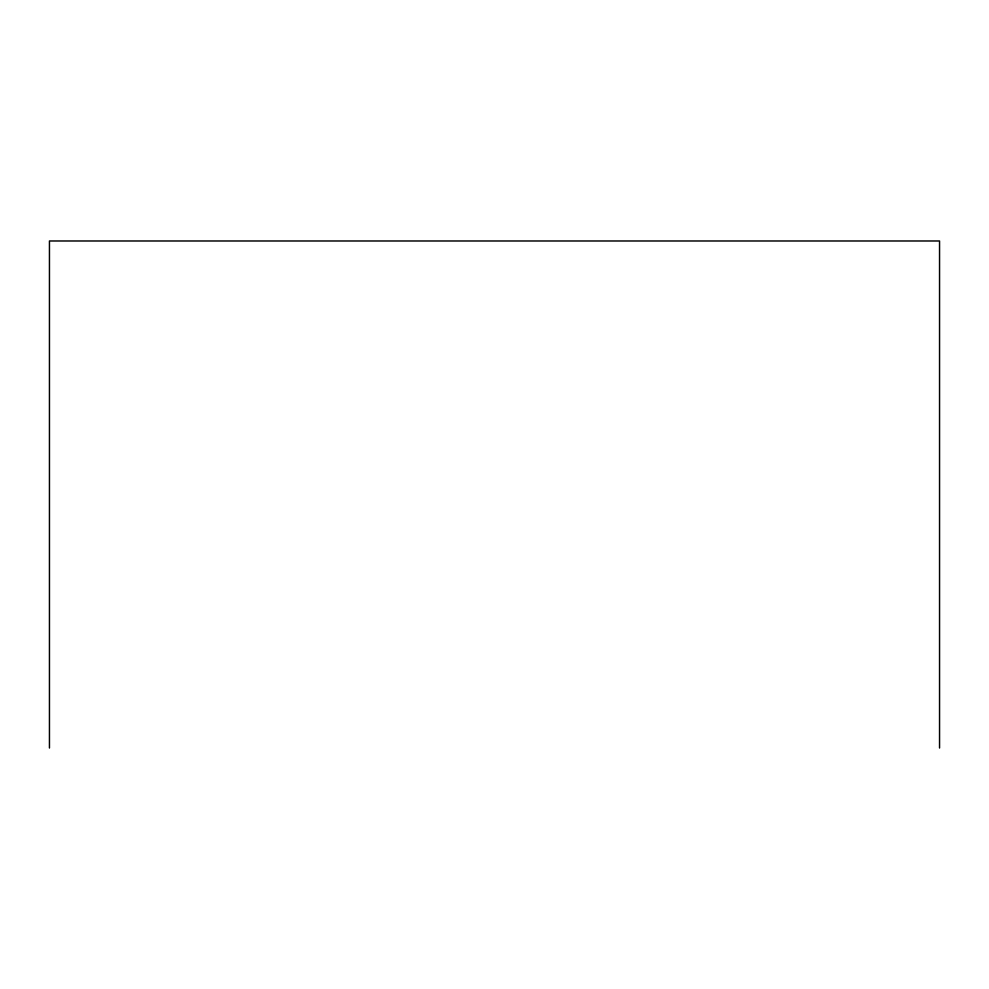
<?xml version="1.0" encoding="UTF-8"?>
<svg xmlns="http://www.w3.org/2000/svg" width="989" height="989" viewBox="0 0 989 989"><rect width="100%" height="100%" fill="white"/><g stroke="black" fill="none" stroke-linecap="round" stroke-linejoin="round"><path stroke-width="1.48" d="M939.55 748.018L939.55 240.982L49.45 240.982L49.45 748.018"/></g></svg>
